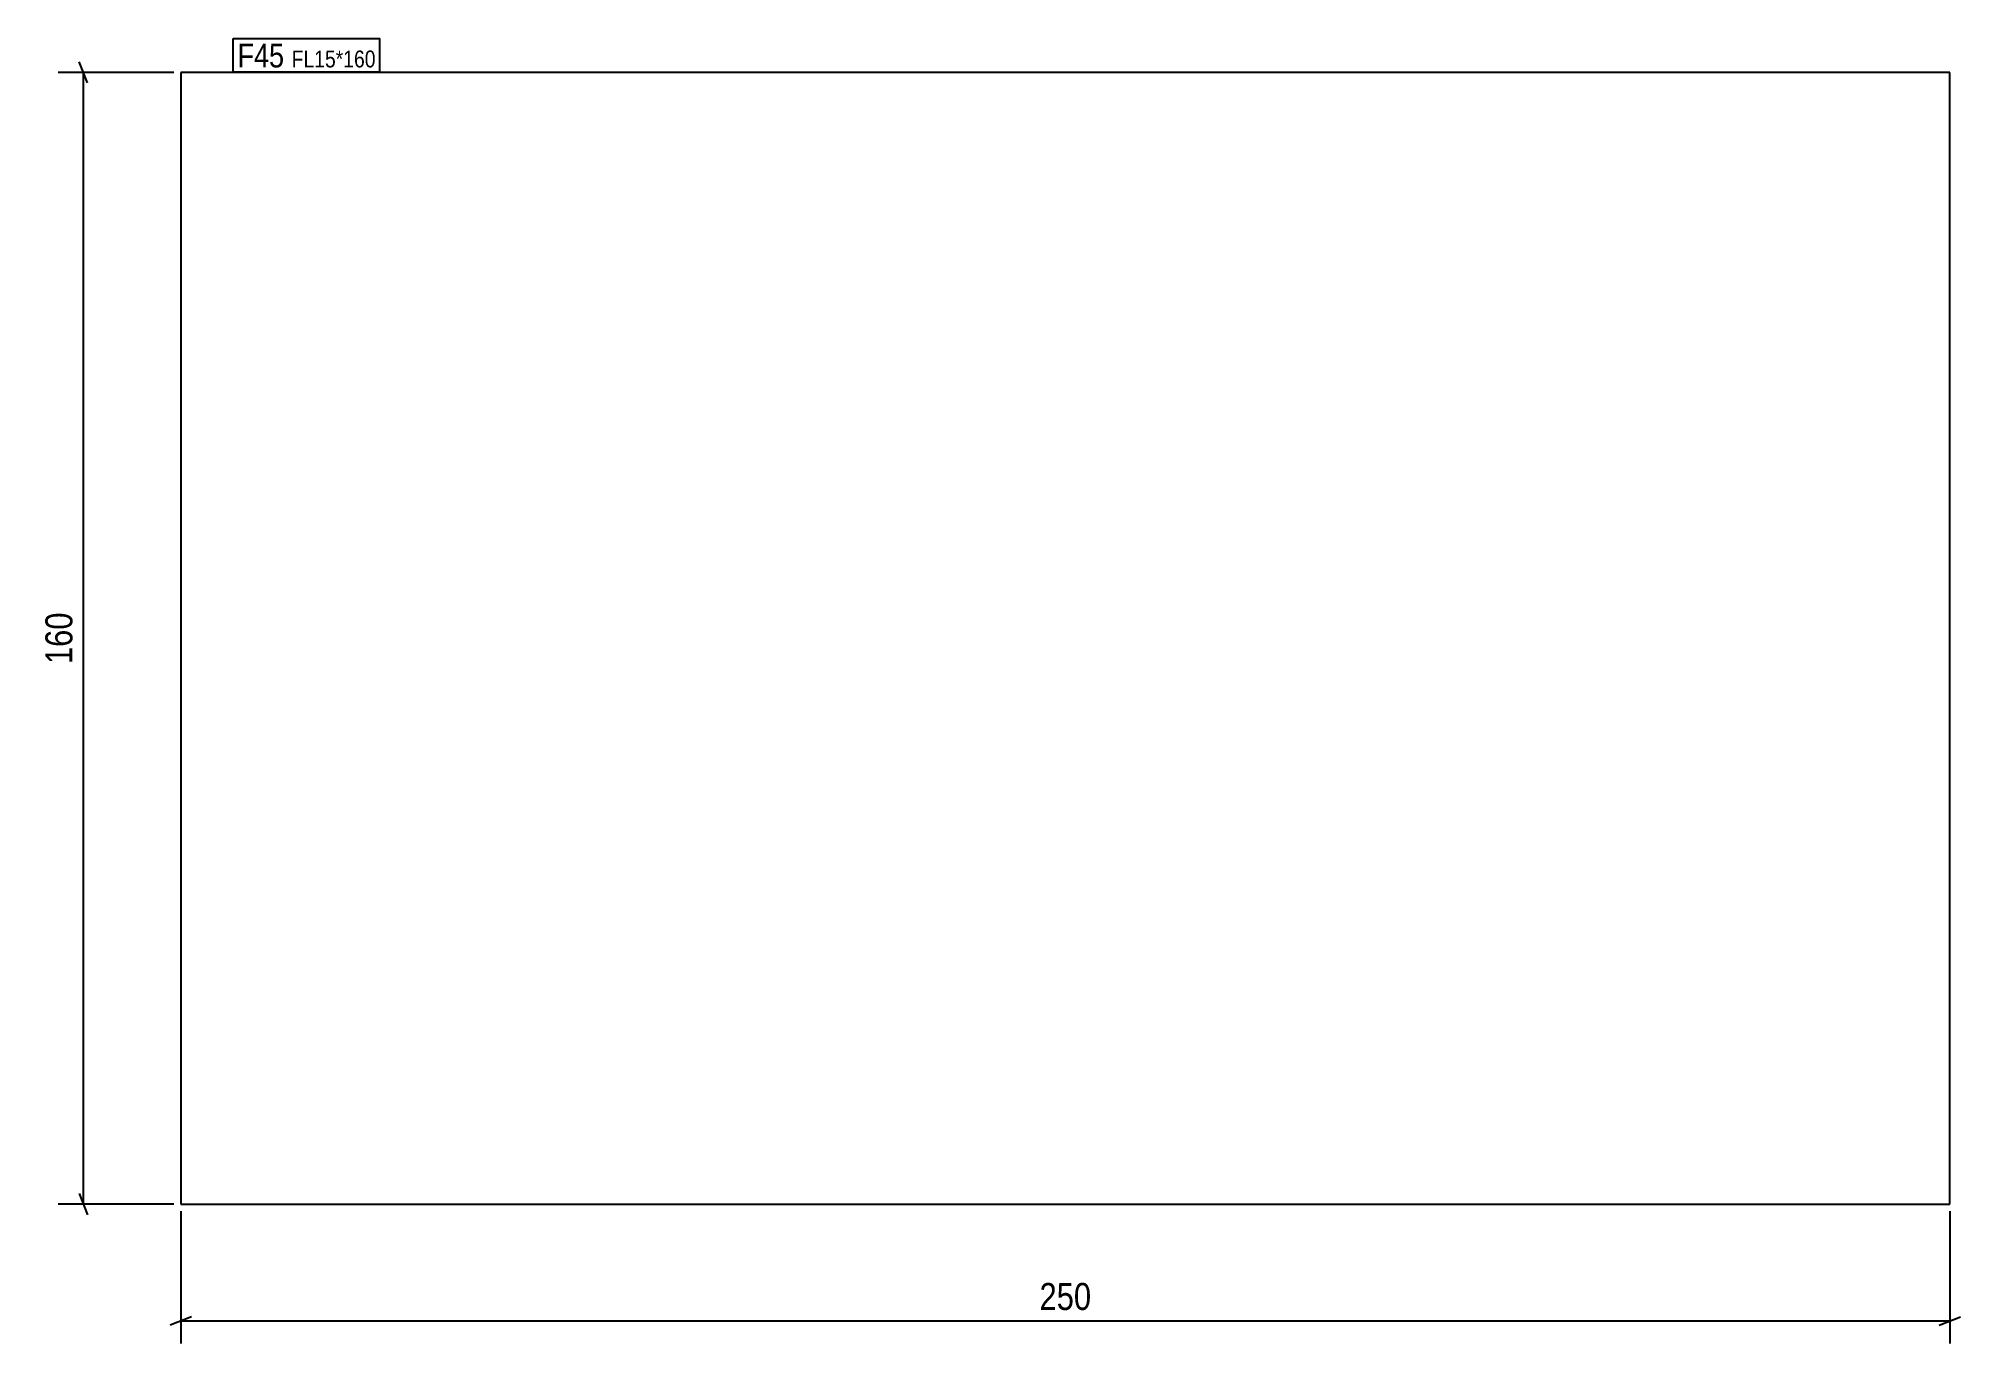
# Model space of a CAD drawing. Header units: millimetres. Extents: x 2 to 274, y 3 to 188.
import ezdxf

# ---------------------------------------------------------------- set-up
doc = ezdxf.new("R2010")
doc.units = ezdxf.units.MM
for name, color, linetype in [('MÅLSÆTNING', 7, 'Continuous'), ('STÅL', 7, 'Continuous'), ('TEKST', 7, 'Continuous')]:
    doc.layers.add(name, color=color, linetype=linetype)
doc.styles.add('Arial Narrow', font='ARIALN.TTF', dxfattribs={"height": 0.2})

msp = doc.modelspace()

# ---------------------------------------------------------------- linework, layer by layer
at = {"layer": 'MÅLSÆTNING', "color": 7, "linetype": 'Continuous'}
for p, q in [((21.32, 182.72), (5, 182.72)), ((9.15, 181.22), (7.95, 184.22)), ((8.55, 22.72), (8.55, 182.72)), ((21.32, 22.72), (5, 22.72)), ((7.95, 24.22), (9.15, 21.22)), ((22.32, 21.72), (22.32, 3)), ((272.32, 21.72), (272.32, 3)), ((23.82, 6.8), (20.82, 5.6)), ((22.32, 6.2), (272.32, 6.2)), ((270.82, 5.6), (273.82, 6.8))]:
    msp.add_line(p, q, dxfattribs=at)
at = {"layer": 'STÅL', "color": 2, "linetype": 'Continuous'}
for p, q in [((272.32, 182.72), (22.32, 182.72)), ((22.32, 182.72), (22.32, 22.72)), ((272.32, 22.72), (272.32, 182.72)), ((22.32, 22.72), (272.32, 22.72))]:
    msp.add_line(p, q, dxfattribs=at)

# ---------------------------------------------------------------- next in the draw order: wipeouts: each hides what was drawn before it
at = {"color": 0}
for points, layer in [([(7.8, 107.18), (2.2, 107.18), (2.2, 98.26), (7.8, 98.26)], 'MÅLSÆTNING'), ([(151.78, 6.95), (151.78, 12.55), (142.86, 12.55), (142.86, 6.95)], 'MÅLSÆTNING'), ([(36.93, 183.42), (36.93, 186.92), (30.32, 186.92), (30.32, 183.42)], 'TEKST')]:
    msp.add_wipeout(points, dxfattribs=at).dxf.layer = layer

# ---------------------------------------------------------------- next in the draw order: texts
at = {"layer": 'MÅLSÆTNING', "color": 3, "style": 'Arial Narrow'}
msp.add_text('160', height=3.818, rotation=90.0002, dxfattribs=at).set_placement((7, 99.06))
msp.add_text('250', height=3.818, dxfattribs=at).set_placement((143.66, 7.75))

# ---------------------------------------------------------------- next in the draw order: wipeouts: each hides what was drawn before it
at = {"color": 0}
msp.add_wipeout([(36.93, 183.42), (36.93, 186.92), (30.32, 186.92), (30.32, 183.42)], dxfattribs=at).dxf.layer = 'TEKST'

# ---------------------------------------------------------------- next in the draw order: linework, layer by layer
at = {"layer": 'TEKST', "color": 7, "linetype": 'Continuous'}
for p, q in [((29.72, 187.52), (50.46, 187.52)), ((29.72, 182.82), (29.72, 187.52))]:
    msp.add_line(p, q, dxfattribs=at)

# ---------------------------------------------------------------- next in the draw order: wipeouts: each hides what was drawn before it
at = {"color": 0}
msp.add_wipeout([(49.86, 183.42), (49.86, 185.92), (37.98, 185.92), (37.98, 183.42)], dxfattribs=at).dxf.layer = 'TEKST'

# ---------------------------------------------------------------- next in the draw order: wipeouts: each hides what was drawn before it
msp.add_wipeout([(49.86, 183.42), (49.86, 185.92), (37.98, 185.92), (37.98, 183.42)], dxfattribs=at).dxf.layer = 'TEKST'

# ---------------------------------------------------------------- next in the draw order: linework, layer by layer
at = {"layer": 'TEKST', "color": 7, "linetype": 'Continuous'}
for p, q in [((50.46, 182.82), (50.46, 187.52)), ((29.72, 182.82), (50.46, 182.82))]:
    msp.add_line(p, q, dxfattribs=at)

# ---------------------------------------------------------------- next in the draw order: texts
at = {"layer": 'TEKST', "color": 3, "style": 'Arial Narrow'}
for s, height, p in [('F45', 3.34, (30.32, 183.42)), ('FL15*160', 2.386, (37.98, 183.42))]:
    msp.add_text(s, height=height, dxfattribs=at).set_placement(p)

doc.saveas('drawing.dxf')
